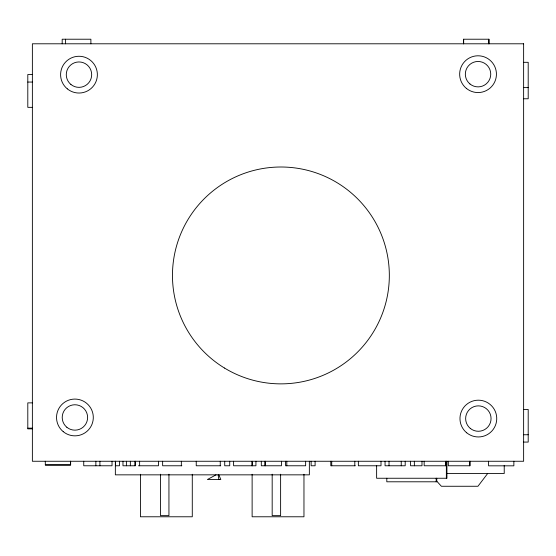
<?xml version="1.0" encoding="UTF-8"?>
<svg xmlns="http://www.w3.org/2000/svg" width="556" height="556" viewBox="0 0 556 556"><rect width="100%" height="100%" fill="white"/><g stroke="black" fill="none" stroke-linecap="round" stroke-linejoin="round"><path stroke-width="0.83" d="M487.675 473.497L477.952 486.264L441.374 486.264L436.738 481.155M216.034 474.845L207.395 479.536L220.808 479.536L218.855 474.845M523.627 62.314L528.2 62.314L528.2 98.773L523.627 98.773M32.373 74.546L27.8 74.546L27.8 107.35L32.373 107.35M27.8 82.059L32.373 82.059M523.627 87.605L528.2 87.605M32.373 402.871L27.8 402.871L27.8 428.85L32.373 428.85M523.627 409.459L528.2 409.459L528.2 442.076L523.627 442.076M27.8 428.162L32.373 428.162M523.627 434.75L528.2 434.75M45.265 464.865L70.556 464.865L70.556 461.258M138.416 465.775L158.467 465.775L158.467 461.258M181.84 465.775L162.637 465.775L162.637 461.258M220.732 465.775L196.24 465.775L196.24 461.258M355.284 465.775L330.792 465.775L330.792 461.258M445.662 465.775L445.662 461.258L445.71 465.775L424.158 465.775L424.158 461.258M447.038 473.497L504.229 473.497L504.229 465.337M218.147 474.845L218.849 479.536M513.862 461.258L513.862 465.831L488.571 465.831L488.571 461.258M488.96 43.792L488.96 39.219L463.579 39.219L463.579 43.792M488.87 39.219L488.87 43.792M470.042 461.258L470.042 465.775L448.303 465.775L448.303 461.258M469.744 461.258L469.744 465.775M463.669 39.219L463.669 43.792M446.927 461.258L446.927 478.25L376.627 478.25L376.627 465.511M446.357 461.258L446.357 478.25M436.752 478.25L436.752 481.795L386.802 481.795L386.802 478.25M436.175 478.25L436.175 481.795M421.99 461.258L421.99 465.775L410.578 465.775L410.578 461.258M414.31 461.258L414.408 465.775M405.199 461.258L405.199 465.775L385.058 465.775L385.058 461.258M401.237 461.258L401.237 465.775M389.026 461.258L389.026 465.775M381.006 461.258L381.006 465.775L358.363 465.775L358.363 461.258M354.804 461.258L354.804 465.775M331.73 461.258L331.73 465.775M315.099 461.258L315.099 465.775L311.131 465.775L311.131 461.258M309.358 461.258L309.358 474.845L115.349 474.845L115.349 461.258M305.64 461.258L305.64 465.775L285.596 465.775L285.596 461.258M303.965 474.275L303.965 516.781L252.125 516.781L252.125 474.275M286.799 461.258L286.799 465.775M281.447 461.258L281.447 465.775L261.306 465.775L261.306 461.258M280.62 474.212L280.62 515.648L272.176 515.648L272.176 474.212M265.136 461.258L265.136 465.775M265.045 461.258L265.045 465.775M255.934 461.258L255.934 465.775L233.603 465.775L233.603 461.258M229.732 461.258L229.732 465.775L224.721 465.775L224.721 461.258M220.252 461.258L220.252 465.775M192.279 474.275L192.279 516.781L140.446 516.781L140.446 474.275M181.339 461.258L181.339 465.775M168.941 474.212L168.941 515.648L160.496 515.648L160.496 474.212M139.625 461.258L139.625 465.775M135.136 461.258L135.136 465.775L122.973 465.775L122.973 461.258M135.115 461.258L135.115 465.775M130.354 461.258L130.354 465.775M126.393 461.258L126.393 465.775M119.484 461.258L119.484 465.775L115.523 465.775L115.523 461.258M112.034 461.258L112.034 465.775L83.741 465.775L83.741 461.258M99.913 461.258L99.913 465.775M95.861 461.258L95.861 465.775M90.885 43.792L90.885 39.219L62.189 39.219L62.189 43.792M70.64 461.258L70.64 465.08L45.349 465.08L45.265 461.258M65.594 39.219L65.594 43.792M523.627 43.792L32.373 43.792L32.373 461.258L523.627 461.258L523.627 43.792M252.146 465.775L252.146 461.258L252.083 465.775M224.52 368.058A108.434 108.434 0 0 0 389.304 277.951A108.434 108.434 0 0 0 228.877 180.297A108.434 108.434 0 0 0 224.52 368.058M67.297 88.849A18.39 18.39 0 0 0 97.119 77.673A18.39 18.39 0 0 0 72.53 57.435A18.39 18.39 0 0 0 67.297 88.849M466.359 88.376A18.39 18.39 0 0 0 496.181 77.194A18.39 18.39 0 0 0 471.592 56.955A18.39 18.39 0 0 0 466.359 88.376M466.672 432.77A18.39 18.39 0 0 0 496.494 421.594A18.39 18.39 0 0 0 471.898 401.356A18.39 18.39 0 0 0 466.672 432.77M63.231 431.658A18.39 18.39 0 0 0 93.054 420.482A18.39 18.39 0 0 0 68.464 400.244A18.39 18.39 0 0 0 63.231 431.658M70.904 84.463A12.705 12.705 0 0 0 91.511 76.742A12.705 12.705 0 0 0 74.525 62.758A12.705 12.705 0 0 0 70.904 84.463M469.966 83.984A12.705 12.705 0 0 0 490.573 76.262A12.705 12.705 0 0 0 473.58 62.279A12.705 12.705 0 0 0 469.966 83.984M470.279 428.384A12.705 12.705 0 0 0 490.885 420.656A12.705 12.705 0 0 0 473.893 406.672A12.705 12.705 0 0 0 470.279 428.384M66.845 427.272A12.705 12.705 0 0 0 87.445 419.551A12.705 12.705 0 0 0 70.459 405.567A12.705 12.705 0 0 0 66.845 427.272"/></g></svg>
